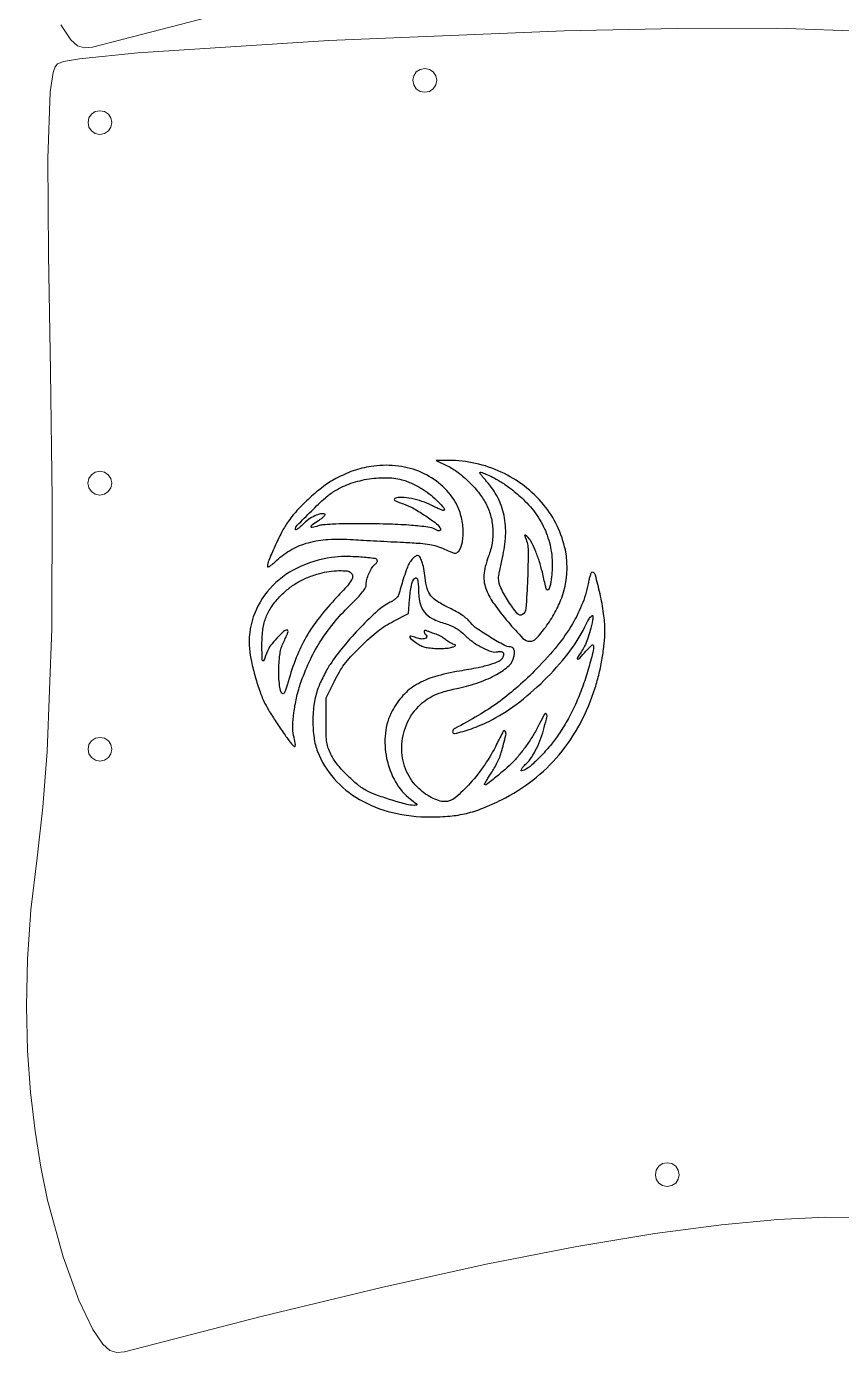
# Model space of a CAD drawing. Extents: x -219 to 329, y -29 to 491.
# Drawn here: x -23.3 to 57.1, y 232 to 362.8 of the extents above; entities that cross this region are included whole.
import ezdxf

# ---------------------------------------------------------------- set-up
doc = ezdxf.new("R2010")
doc.units = 0
doc.header["$MEASUREMENT"] = 0
doc.layers.get('0').update_dxf_attribs({"lineweight": 25, "true_color": 0xffffff})
doc.layers.add('Layer 1', color=7, linetype='BYLAYER', lineweight=5, true_color=0xffffff)

msp = doc.modelspace()

# ---------------------------------------------------------------- linework, layer by layer
at = {"color": 5, "true_color": 0x0000ff}
for points in [[(10.96, 319.43, 0.021416), (10.01, 319.27, 0.028277), (9.16, 319.04, 0.025595), (8.28, 318.7, 0.013536), (7.22, 318.19, 0.042504), (6.02, 317.43, 0.022333), (4.67, 316.3, 0.022256), (3.39, 315.04, 0.036844), (2.45, 313.85, 0.029866), (1.87, 312.88, 0.012216), (1.2, 311.49, 0.008749), (0.6, 310.11, 0.095306), (0.48, 309.52, 0.546801), (0.54, 309.48, 0.041861), (0.75, 309.59, 0.028123), (1.04, 309.82, 0.013668), (1.4, 310.13, -0.060301), (2.85, 311.19, -0.061454), (4.5, 311.87, -0.052645), (6.48, 312.19, -0.029227), (8.93, 312.18, 0.001164), (9.95, 312.12, 0.000535), (11.27, 312.04, 0.000529), (12.66, 311.97, 0.000733), (13.91, 311.91, -0.004485), (15.59, 311.81, -0.024068), (16.5, 311.7, -0.038649), (17.18, 311.53, -0.025833), (17.94, 311.24, 0.005668), (18.67, 310.92, 0.06691), (18.97, 310.84, 0.177373), (19.17, 310.88, 0.092553), (19.35, 311.05, 0.122046), (19.72, 311.97, 0.053548), (19.78, 313.29, 0.0512), (19.53, 314.7, 0.067061), (19.02, 315.9, 0.079435), (17.59, 317.59, 0.074893), (15.68, 318.8, 0.071548), (13.41, 319.43, 0.062987)], [(18.23, 319.46, -0.052586), (19.3, 318.8, -0.031693), (20.42, 317.82, -0.031648), (21.42, 316.7, -0.051154), (22.09, 315.62, -0.052531), (22.54, 314.41, -0.051989), (22.72, 313.12, -0.051397), (22.64, 311.82, -0.049095), (22.3, 310.53, 0.027071), (21.98, 309.53, 0.047825), (21.84, 308.68, 0.05601), (21.88, 307.91, 0.05869), (22.09, 307.19, 0.056823), (22.85, 305.82, 0.020415), (24.22, 304.06, 0.013846), (25.69, 302.43, 0.205559), (26.38, 302.14, 0.20915), (27.01, 302.41, 0.028544), (27.94, 303.55, 0.031822), (28.85, 304.98, 0.037293), (29.52, 306.43, 0.140913), (29.88, 311.15, 0.121877), (27.73, 315.63, 0.112852), (23.56, 318.84, 0.108402), (18.35, 319.99), (17.13, 319.99)], [(13.92, 318.03, -0.024427), (14.37, 317.88, -0.013925), (14.89, 317.64, -0.013883), (15.41, 317.38, -0.022292), (15.84, 317.13, -0.024315), (16.62, 316.55, -0.024077), (17.34, 315.9, -0.017054), (17.9, 315.3, -0.395866), (17.9, 315.09, -0.281029), (17.8, 315.06, -0.013728), (17.48, 315.18, -0.018919), (17.09, 315.34, -0.012167), (16.65, 315.56, 0.042961), (15.73, 315.95, 0.033852), (14.68, 316.22, 0.03438), (13.71, 316.34, 0.10325), (13.05, 316.23, 0.338007), (12.99, 316.14, 0.234176), (13.06, 316.04, 0.048232), (13.34, 315.9, 0.008257), (13.91, 315.7, -0.045337), (14.81, 315.3, -0.018174), (15.97, 314.6, -0.015771), (17.04, 313.85, -0.093969), (17.5, 313.35, -0.110977), (17.57, 313.16, -0.342591), (17.5, 313.06, -0.170979), (17.32, 313.05, -0.044045), (17.05, 313.17, 0.090533), (16.3, 313.41, 0.012977), (14.69, 313.58, 0.012557), (12.56, 313.69, 0.006243), (9.86, 313.74, 0.00404), (8.2, 313.73, 0.008274), (6.9, 313.69, 0.008191), (5.92, 313.63, 0.065085), (5.48, 313.53, -0.021984), (4.9, 313.36, -0.514141), (4.79, 313.45, -0.222013), (4.91, 313.66, -0.013469), (5.52, 314.07, 0.017603), (5.84, 314.29, 0.037896), (6.06, 314.48, 0.066691), (6.17, 314.62, 0.47273), (6.14, 314.69, 0.140908), (5.72, 314.71, 0.049687), (5.14, 314.51, 0.04508), (4.52, 314.15, 0.04213), (3.96, 313.67, -0.013673), (3.68, 313.41, -0.028422), (3.45, 313.23, -0.043719), (3.28, 313.13, -0.550557), (3.23, 313.16, -0.195265), (3.41, 313.59, -0.005644), (4.81, 314.99, -0.011337), (6.2, 316.31, -0.04722), (7.13, 316.99, -0.053934), (8.71, 317.73, -0.043849), (10.53, 318.17, -0.044777), (12.34, 318.28, -0.065497)], [(23.45, 317.92, -0.025198), (23.92, 317.62, -0.010477), (24.53, 317.17, -0.010335), (25.15, 316.66, -0.013152), (25.71, 316.16, -0.052329), (27.06, 314.59, -0.057751), (28, 312.83, -0.058432), (28.5, 310.91, -0.055775), (28.56, 308.9, -0.011388), (28.51, 308.41, -0.013103), (28.44, 307.93, -0.012242), (28.36, 307.54, -0.070855), (28.28, 307.34, -0.148643), (28.14, 307.21, -0.436086), (28.03, 307.25, -0.041305), (27.92, 307.6, -0.001535), (27.61, 308.95, 0.022045), (27.3, 310.07, 0.023191), (26.9, 311.14, 0.023188), (26.48, 312.02, 0.098003), (26.1, 312.47, 0.007238), (25.92, 312.62, 0.341336), (25.87, 312.61, 0.330003), (25.86, 312.57, 0.007007), (25.95, 312.35, -0.097545), (26.2, 311.1, -0.011672), (26.15, 308.28, -0.007255), (25.99, 305.36, -0.241211), (25.64, 304.78, -0.376445), (25.15, 304.86, -0.026392), (24.28, 306.06, -0.031584), (23.51, 307.41, -0.113497), (23.29, 308.37, -0.041088), (23.31, 308.63, -0.00597), (23.4, 309.14, -0.006725), (23.53, 309.75, -0.005715), (23.67, 310.39, 0.047916), (23.98, 312.56, 0.062723), (23.83, 314.55, 0.066854), (23.2, 316.34, 0.065889), (22.11, 317.92, -0.007005), (21.86, 318.21, -0.010315), (21.64, 318.47, -0.005965), (21.47, 318.69, -0.161784), (21.45, 318.76, -0.513535), (21.54, 318.83, -0.017646), (22.04, 318.64, -0.019846), (22.68, 318.34, -0.010704)], [(6.8, 310.41, 0.08186), (3.4, 309.37, 0.094856), (0.71, 307.32, 0.100956), (-0.92, 304.54, 0.105877), (-1.3, 301.39, 0.029828), (-1.11, 300.14, 0.016031), (-0.73, 298.62, 0.016029), (-0.26, 297.14, 0.032127), (0.23, 296.01, 0.021062), (0.69, 295.18, 0.007327), (1.43, 294.02, 0.007464), (2.22, 292.86, 0.017011), (2.85, 292.02, 0.050239), (3.1, 291.77, 0.55275), (3.21, 291.8, 0.109624), (3.22, 292.08, 0.007998), (3.06, 292.84, -0.066918), (2.97, 293.75, -0.022615), (3.08, 295.09, -0.022319), (3.34, 296.54, -0.026133), (3.72, 297.9, -0.027548), (4.59, 300.09, -0.031876), (5.66, 302.06, -0.031608), (6.98, 303.89, -0.026274), (8.6, 305.67, 0.007393), (9.39, 306.47, 0.02491), (9.87, 307.02, 0.037723), (10.14, 307.44, 0.12889), (10.23, 307.75, -0.062726), (10.29, 308.24, -0.036324), (10.48, 308.81, -0.036467), (10.74, 309.33, -0.084404), (11.02, 309.66, 0.026233), (11.14, 309.77, 0.030537), (11.24, 309.88, 0.031902), (11.31, 309.99, 0.131716), (11.33, 310.06, 0.378308), (11.11, 310.3, 0.011798), (9.68, 310.45, 0.020791), (8.13, 310.5, 0.031975)], [(14.66, 310.12, 0.056535), (14.41, 309.73, 0.023717), (14.18, 309.16, 0.013586), (13.88, 308.26, 0.002855), (13.42, 306.69, -0.115593), (13.34, 306.54, -0.031794), (13.14, 306.35, -0.030338), (12.88, 306.16, -0.027575), (12.6, 305.99, 0.063666), (11.35, 305.14, 0.018815), (9.68, 303.54, 0.019296), (8, 301.66, 0.026974), (6.66, 299.86, 0.019328), (6.35, 299.35, 0.010872), (6.01, 298.71, 0.010838), (5.69, 298.04, 0.017394), (5.46, 297.47, 0.0518), (5.09, 296.02, 0.034183), (4.96, 294.3, 0.034473), (5.07, 292.62, 0.060074), (5.42, 291.26, 0.0887), (7.05, 288.58, 0.080534), (9.56, 286.53, 0.073632), (12.81, 285.24, 0.057606), (16.57, 284.8, 0.023256), (18.49, 284.89, 0.035908), (20.12, 285.16, 0.035059), (21.73, 285.67, 0.020888), (23.57, 286.49, 0.050744), (26.67, 288.44, 0.052812), (29.27, 290.95, 0.051808), (31.33, 294, 0.045607), (32.82, 297.54, 0.018011), (33.22, 298.98, 0.017378), (33.52, 300.46, 0.017933), (33.71, 301.9, 0.023637), (33.78, 303.23, 0.035278), (33.66, 304.87, 0.019993), (33.3, 306.83, 0.010956), (32.85, 308.68, 0.338607), (32.49, 308.95, 0.313661), (32.43, 308.9, 0.01178), (32.33, 308.61, 0.017548), (32.22, 308.24, 0.010994), (32.13, 307.8, -0.049818), (31.49, 305.7, -0.040068), (30.42, 303.6, -0.035082), (28.87, 301.44, -0.022954), (26.81, 299.18, -0.017542), (24.99, 297.49, -0.022927), (23.21, 296.08, -0.022326), (21.27, 294.81, -0.015343), (18.97, 293.54, 0.260644), (18.75, 293.21, 0.499888), (18.95, 293.04, 0.035294), (20.6, 293.51, 0.027231), (22.32, 294.24, 0.04789), (25.03, 295.9, 0.032422), (27.77, 298.27, 0.032566), (30.17, 300.95, 0.051043), (31.81, 303.56, -0.012356), (32.22, 304.34, -0.088898), (32.49, 304.66, -0.626072), (32.6, 304.61, -0.064394), (32.57, 304.21, -0.011618), (32.32, 303.19, -0.019841), (32.06, 302.35, -0.023764), (31.78, 301.67, -0.039608), (31.47, 301.14, 0.01048), (31.05, 300.48, 0.60841), (31.11, 300.39, 0.195442), (31.32, 300.49, 0.007236), (31.91, 301.16, -0.026434), (32.48, 301.75, -0.596429), (32.65, 301.7, -0.107167), (32.64, 301.23, -0.004154), (32.2, 299.57, -0.018707), (31.64, 297.82, -0.01917), (30.97, 296.12, -0.019645), (30.18, 294.53, -0.022383), (29.3, 293.07, -0.024232), (28.5, 291.98, -0.018923), (27.53, 290.88, -0.018681), (26.57, 289.94, -0.061323), (25.85, 289.43, -0.08263), (25.59, 289.35, -0.548819), (25.52, 289.43, -0.113396), (25.65, 289.68, -0.019962), (26.02, 290.06, 0.057326), (26.53, 290.68, 0.028896), (27.03, 291.55, 0.027057), (27.47, 292.57, 0.026428), (27.8, 293.64, 0.007132), (28.07, 294.74, 0.274471), (27.99, 294.98, 0.478108), (27.82, 294.95, 0.009432), (27.34, 294.04, -0.014141), (26.77, 292.99, -0.017806), (26.18, 292.05, -0.018602), (25.55, 291.2, -0.018387), (24.86, 290.38, -0.025507), (24.15, 289.69, -0.011156), (23.14, 288.83, -0.003557), (22.08, 287.99, -0.379657), (21.91, 288, -0.333358), (21.9, 288.05, -0.004818), (22.08, 288.36, -0.010972), (22.29, 288.72, -0.006744), (22.57, 289.14, 0.020021), (22.86, 289.62, 0.014549), (23.16, 290.18, 0.014741), (23.4, 290.72, 0.030966), (23.55, 291.16, 0.005464), (24.01, 292.86, 0.190488), (23.95, 293.27, 0.596149), (23.75, 293.27, 0.009196), (23.1, 291.98, -0.037756), (21.95, 290, -0.033486), (20.48, 288.13, -0.031894), (19, 286.69, -0.180992), (17.98, 286.32, -0.078539), (17.36, 286.42, -0.041744), (16.65, 286.73, -0.038483), (15.91, 287.19, -0.036264), (15.25, 287.77, -0.106539), (14.11, 289.55, -0.094808), (13.73, 291.72, -0.093237), (14.19, 293.9, -0.09886), (15.4, 295.72, -0.039591), (16.14, 296.36, -0.049298), (16.93, 296.81, -0.039326), (17.92, 297.18, -0.01528), (19.33, 297.53, 0.030573), (21.39, 298.1, 0.044645), (23.1, 298.87, 0.053581), (24.32, 299.74, 0.165315), (24.81, 300.61, 0.04041), (24.86, 301.02, 0.092858), (24.81, 301.33, 0.14403), (24.67, 301.52, 0.165376), (24.46, 301.59, -0.125073), (23.84, 301.75, -0.012159), (22.48, 302.53, -0.014846), (21.17, 303.38, -0.073941), (20.53, 303.98, 0.045064), (20.18, 304.34, 0.030041), (19.73, 304.7, 0.024846), (19.15, 305.05, 0.013973), (18.41, 305.43, -0.02641), (17.26, 306.06, -0.086673), (16.61, 306.63, -0.099345), (16.25, 307.34, -0.041321), (16.03, 308.4, 0.01705), (15.9, 309.33, 0.037433), (15.72, 310.02, 0.050305), (15.51, 310.47, 0.265816), (15.28, 310.6, 0.13067), (15.16, 310.57, 0.034744), (15, 310.46, 0.032779), (14.82, 310.3, 0.028647)], [(8.72, 308.91, -0.180373), (8.87, 308.57, -0.14981), (8.78, 308.19, -0.052909), (8.37, 307.62, -0.006586), (7.33, 306.5, 0.024248), (5.6, 304.5, 0.035608), (4.31, 302.58, 0.036446), (3.32, 300.53, 0.027151), (2.53, 298.15, -0.01264), (2.39, 297.7, -0.019685), (2.25, 297.31, -0.01469), (2.11, 297.02, -0.284573), (2.03, 296.97, -0.333831), (1.82, 297.12, -0.035283), (1.68, 297.76, -0.031444), (1.6, 298.66, -0.017107), (1.61, 299.77, -0.012316), (1.68, 300.62, -0.030633), (1.77, 301.23, -0.037126), (1.93, 301.76, -0.027901), (2.18, 302.3, 0.011966), (2.38, 302.73, 0.042958), (2.49, 303.01, 0.098273), (2.5, 303.18, 0.375822), (2.43, 303.24, 0.188652), (2.07, 303.1, 0.018354), (1.4, 302.44, 0.023491), (0.78, 301.71, 0.075492), (0.47, 301.15, -0.004422), (0.12, 300.25, -0.522171), (0.02, 300.22, -0.209754), (-0.05, 300.38, -0.002199), (-0.07, 301.63, -0.028783), (0.01, 303.19, -0.058195), (0.29, 304.39, -0.062727), (0.81, 305.44, -0.038937), (1.67, 306.52, -0.035915), (2.51, 307.3, -0.037747), (3.43, 307.94, -0.036737), (4.46, 308.45, -0.030723), (5.63, 308.84, -0.029505), (6.57, 309.03, -0.029582), (7.53, 309.11, -0.027713), (8.35, 309.08, -0.176279)], [(15.38, 307.28, 0.052617), (15.52, 305.97, 0.113874), (15.95, 305.05, 0.109743), (16.74, 304.39, 0.046746), (18.04, 303.88, -0.025947), (18.6, 303.68, -0.037246), (19.08, 303.45, -0.03672), (19.51, 303.14, -0.024266), (19.97, 302.74, 0.041096), (20.78, 302.06, 0.03709), (21.72, 301.49, 0.037982), (22.6, 301.13, 0.141155), (23.2, 301.11, -0.07497), (23.53, 301.14, -0.217508), (23.73, 301.04, -0.21688), (23.78, 300.82, -0.074588), (23.67, 300.5, -0.161162), (23.31, 300.16, -0.035462), (22.49, 299.84, -0.025326), (21.26, 299.53, -0.008399), (19.43, 299.2, 0.02981), (16.98, 298.64, 0.062527), (15.19, 297.87, 0.074758), (13.85, 296.78, 0.062587), (12.79, 295.29, 0.096721), (12.12, 293.07, 0.077411), (12.24, 290.58, 0.078039), (13.12, 288.26, 0.101382), (14.61, 286.55, -0.004619), (15.09, 286.18, -0.097134), (15.21, 286.04, -0.507574), (15.17, 285.97, -0.051772), (14.95, 285.95, -0.064526), (14.22, 286.04, -0.009811), (12.79, 286.45, -0.011625), (11.35, 286.93, -0.031394), (10.36, 287.35, -0.053337), (9.39, 287.98, -0.026304), (8.3, 288.97, -0.026288), (7.32, 290.05, -0.056132), (6.72, 291.01, -0.031871), (6.47, 291.6, -0.047189), (6.34, 292.15, -0.029101), (6.28, 292.89, -0.005396), (6.27, 294.24), (6.27, 296.55), (7.08, 298.2, -0.017229), (7.58, 299.13, -0.030811), (8.06, 299.86, -0.026134), (8.68, 300.6, -0.009048), (9.65, 301.59, -0.009841), (10.59, 302.49, -0.020689), (11.36, 303.14, -0.024349), (12.1, 303.65, -0.021099), (12.91, 304.12), (14.4, 304.89), (14.51, 306.26, -0.024552), (14.68, 307.66, -0.133049), (15, 308.35, -0.627324), (15.28, 308.27, -0.049479)], [(15.93, 303.12, 0.093143), (15.94, 303.04, 0.03528), (15.99, 302.93, 0.033438), (16.06, 302.83, 0.034797), (16.14, 302.73, -0.27979), (16.19, 302.54, -0.260605), (16.04, 302.4, -0.095415), (15.65, 302.37, -0.050072), (15.17, 302.49, 0.014396), (14.63, 302.66, 0.46459), (14.53, 302.59, 0.252829), (14.6, 302.43, 0.0094), (15.12, 302.02, 0.034014), (15.52, 301.76, 0.054159), (15.9, 301.59, 0.04497), (16.36, 301.5, 0.016424), (17.01, 301.44, 0.015075), (17.51, 301.43, 0.015484), (18.01, 301.45, 0.015402), (18.43, 301.49, 0.060994), (18.69, 301.55, 0.007), (18.98, 301.67, 0.225622), (19.03, 301.73, 0.37579), (19, 301.78, 0.013984), (18.78, 301.87, -0.03208), (18.61, 301.95, -0.016248), (18.41, 302.06, -0.01607), (18.21, 302.19, -0.023042), (18.05, 302.32, 0.033847), (17.86, 302.46, 0.017532), (17.62, 302.6, 0.017349), (17.36, 302.73, 0.025173), (17.13, 302.83, -0.002679), (16.89, 302.91, -0.002214), (16.64, 303, -0.002235), (16.41, 303.09, -0.005992), (16.25, 303.15, 0.043319), (16.13, 303.19, 0.081279), (16.02, 303.19, 0.13262), (15.96, 303.17, 0.237017)]]:
    msp.add_lwpolyline(points, format="xyb", close=True, dxfattribs=at)
at = {"layer": 'Layer 1'}
for p, q in [((-3.31, 364.27), (-16.81, 360.76)), ((-18.94, 361.51), (-19.93, 362.97)), ((40.95, 362.62), (29.75, 362.37)), ((50.8, 362.65), (40.95, 362.62)), ((60.89, 362.3), (50.8, 362.65)), ((-18.28, 360.91), (-18.94, 361.51)), ((6.52, 361.43), (-12.33, 360.22)), ((29.75, 362.37), (6.52, 361.43)), ((-17.58, 360.7), (-18.28, 360.91)), ((-12.33, 360.22), (-18.07, 359.63)), ((-16.81, 360.76), (-17.58, 360.7)), ((-20.48, 358.84), (-20.68, 358.28)), ((-20.25, 359.12), (-20.48, 358.84)), ((-19.65, 359.36), (-20.25, 359.12)), ((-18.07, 359.63), (-19.65, 359.36)), ((15.17, 358.33), (15.55, 358.58)), ((15.55, 358.58), (16, 358.67)), ((16, 358.67), (16.46, 358.58)), ((16.46, 358.58), (16.83, 358.33)), ((-20.68, 358.28), (-20.97, 356.38)), ((14.83, 357.5), (14.92, 357.95)), ((14.92, 357.04), (14.83, 357.5)), ((14.92, 357.95), (15.17, 358.33)), ((16.83, 358.33), (17.09, 357.95)), ((17.09, 357.95), (17.18, 357.5)), ((17.18, 357.5), (17.09, 357.04)), ((17.18, 357.5), (17.18, 357.5)), ((-20.97, 356.38), (-21.2, 349.8)), ((15.17, 356.67), (14.92, 357.04)), ((15.55, 356.41), (15.17, 356.67)), ((16, 356.32), (15.55, 356.41)), ((16.46, 356.41), (16, 356.32)), ((16.83, 356.67), (16.46, 356.41)), ((17.09, 357.04), (16.83, 356.67)), ((-17.23, 353.33), (-17.14, 353.79)), ((-17.14, 352.87), (-17.23, 353.33)), ((-17.14, 353.79), (-16.89, 354.16)), ((-16.89, 354.16), (-16.52, 354.41)), ((-16.52, 354.41), (-16.06, 354.5)), ((-16.06, 354.5), (-15.6, 354.41)), ((-15.6, 354.41), (-15.23, 354.16)), ((-15.23, 354.16), (-14.98, 353.79)), ((-14.98, 353.79), (-14.89, 353.33)), ((-14.89, 353.33), (-14.98, 352.87)), ((-14.89, 353.33), (-14.89, 353.33)), ((-16.89, 352.5), (-17.14, 352.87)), ((-16.52, 352.25), (-16.89, 352.5)), ((-16.06, 352.16), (-16.52, 352.25)), ((-15.6, 352.25), (-16.06, 352.16)), ((-15.23, 352.5), (-15.6, 352.25)), ((-14.98, 352.87), (-15.23, 352.5)), ((-21.2, 349.8), (-21.13, 340.31)), ((-21.13, 340.31), (-20.93, 328.8)), ((-20.93, 328.8), (-20.77, 316.18)), ((-17.24, 317.74), (-17.15, 318.2)), ((-17.15, 318.2), (-16.9, 318.57)), ((-16.9, 318.57), (-16.52, 318.82)), ((-16.52, 318.82), (-16.07, 318.92)), ((-16.07, 318.92), (-15.61, 318.82)), ((-15.61, 318.82), (-15.24, 318.57)), ((-15.24, 318.57), (-14.99, 318.2)), ((-14.99, 318.2), (-14.89, 317.74)), ((-17.15, 317.29), (-17.24, 317.74)), ((-16.9, 316.91), (-17.15, 317.29)), ((-16.52, 316.66), (-16.9, 316.91)), ((-15.24, 316.91), (-15.61, 316.66)), ((-14.99, 317.29), (-15.24, 316.91)), ((-14.89, 317.74), (-14.99, 317.29)), ((-14.89, 317.74), (-14.89, 317.74)), ((-20.77, 316.18), (-20.82, 303.37)), ((-16.07, 316.57), (-16.52, 316.66)), ((-15.61, 316.66), (-16.07, 316.57)), ((-20.82, 303.37), (-21.26, 291.26)), ((-17.23, 291.49), (-17.14, 291.94)), ((-17.14, 291.94), (-16.89, 292.32)), ((-16.89, 292.32), (-16.51, 292.57)), ((-16.51, 292.57), (-16.06, 292.66)), ((-16.06, 292.66), (-15.6, 292.57)), ((-15.6, 292.57), (-15.23, 292.32)), ((-15.23, 292.32), (-14.98, 291.94)), ((-14.98, 291.94), (-14.88, 291.49)), ((-21.26, 291.26), (-21.68, 285.76)), ((-17.14, 291.03), (-17.23, 291.49)), ((-16.89, 290.66), (-17.14, 291.03)), ((-16.51, 290.41), (-16.89, 290.66)), ((-15.23, 290.66), (-15.6, 290.41)), ((-14.98, 291.03), (-15.23, 290.66)), ((-14.88, 291.49), (-14.98, 291.03)), ((-14.88, 291.49), (-14.88, 291.49)), ((-16.06, 290.31), (-16.51, 290.41)), ((-15.6, 290.41), (-16.06, 290.31)), ((-21.68, 285.76), (-22.26, 280.78)), ((-22.26, 280.78), (-22.87, 275.65)), ((-22.87, 275.65), (-23.21, 270.76)), ((-23.21, 270.76), (-23.31, 266.12)), ((-23.31, 266.12), (-23.2, 261.74)), ((-23.2, 261.74), (-22.9, 257.63)), ((-22.9, 257.63), (-22.46, 253.79)), ((-22.46, 253.79), (-21.89, 250.24)), ((-21.89, 250.24), (-21.22, 246.99)), ((38.77, 249.5), (38.86, 249.96)), ((38.86, 249.96), (39.11, 250.34)), ((39.11, 250.34), (39.48, 250.59)), ((39.48, 250.59), (39.94, 250.68)), ((39.94, 250.68), (40.4, 250.59)), ((40.4, 250.59), (40.77, 250.33)), ((40.77, 250.33), (41.02, 249.96)), ((41.02, 249.96), (41.11, 249.5)), ((38.86, 249.05), (38.77, 249.5)), ((39.11, 248.67), (38.86, 249.05)), ((39.48, 248.42), (39.11, 248.67)), ((40.77, 248.67), (40.4, 248.42)), ((41.02, 249.05), (40.77, 248.67)), ((41.11, 249.5), (41.02, 249.05)), ((41.11, 249.5), (41.11, 249.5)), ((39.94, 248.33), (39.48, 248.42)), ((40.4, 248.42), (39.94, 248.33)), ((-21.22, 246.99), (-19.7, 241.41)), ((45.28, 244.56), (50.85, 245.07)), ((50.85, 245.07), (55.55, 245.3)), ((55.55, 245.3), (59.52, 245.29)), ((31.02, 242.41), (38.71, 243.69)), ((38.71, 243.69), (45.28, 244.56)), ((22.06, 240.66), (31.02, 242.41)), ((-19.7, 241.41), (-18.13, 237.13)), ((11.73, 238.38), (22.06, 240.66)), ((-0.13, 235.52), (11.73, 238.38)), ((-18.13, 237.13), (-16.75, 234.22)), ((-13.63, 232.01), (-0.13, 235.52)), ((-16.75, 234.22), (-15.76, 232.76)), ((-15.76, 232.76), (-15.09, 232.16)), ((-15.09, 232.16), (-14.4, 231.96)), ((-14.4, 231.96), (-13.63, 232.01))]:
    msp.add_line(p, q, dxfattribs=at)

doc.saveas('drawing.dxf')
